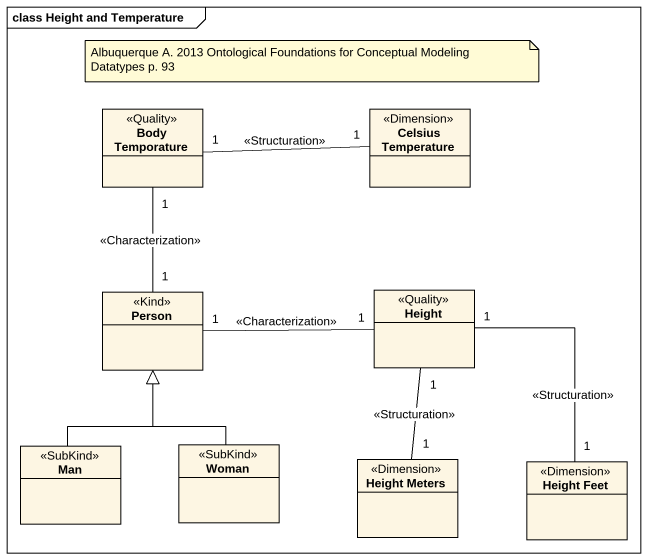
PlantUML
@startuml
mainframe class Height and Temperature
hide circle
hide empty members
class "Body Temporature" as Body_Temporature <<Quality>>
class "Celsius Temperature" as Celsius_Temperature <<Dimension>>
class "Person" as Person_ <<Kind>>
class Height <<Quality>>
class Man <<SubKind>>
class Woman <<SubKind>>
class "Height Meters" as Height_Meters <<Dimension>>
class "Height Feet" as Height_Feet <<Dimension>>
Body_Temporature "1" -right- "1" Celsius_Temperature : <<Structuration>>
Person_ "1" -up- "1" Body_Temporature : <<Characterization>>
Person_ "1" -right- "1" Height : <<Characterization>>
Height "1" -- "1" Height_Meters : <<Structuration>>
Height "1" -- "1" Height_Feet : <<Structuration>>
Man -up-|> Person_
Woman -up-|> Person_
note as N1
  Albuquerque A. 2013 Ontological Foundations for Conceptual Modeling Datatypes p. 93
end note
@enduml
